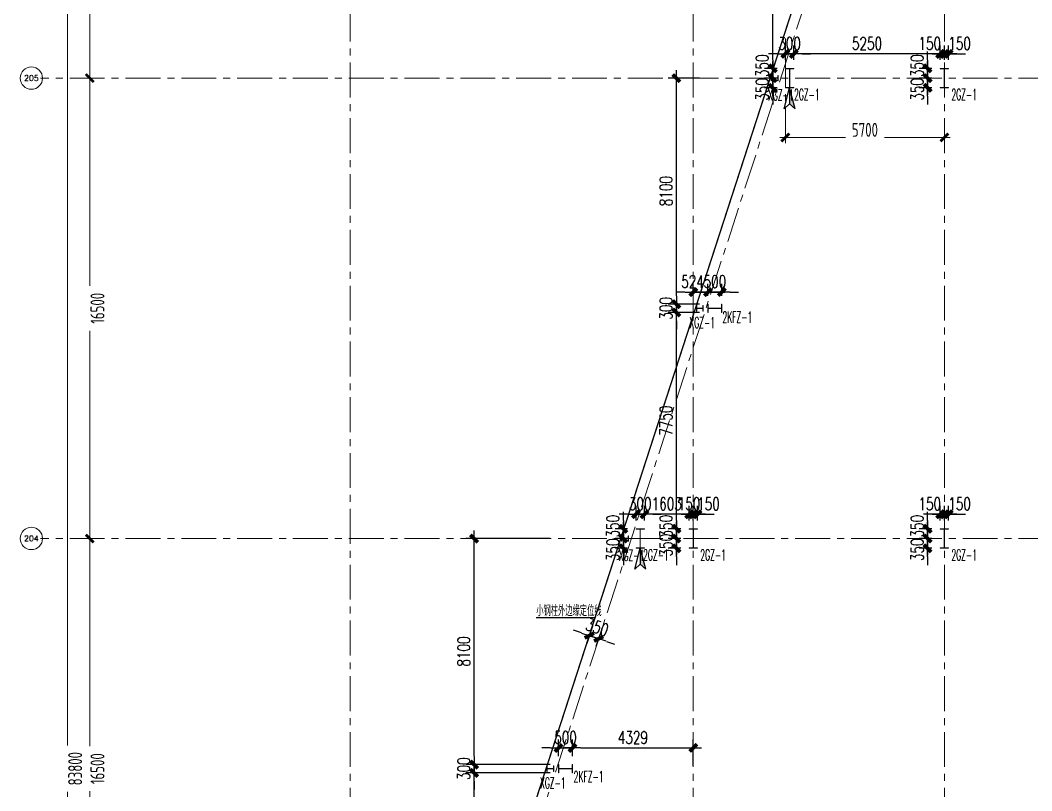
# Model space of a CAD drawing. Extents: x -1201378 to 2367219, y -619313 to 244905.
# Drawn here: x 48120 to 84372, y -23640 to 3977 of the extents above; entities that cross this region are included whole.
import ezdxf
from ezdxf.enums import TextEntityAlignment as Align

# ---------------------------------------------------------------- set-up
doc = ezdxf.new("R2010")
doc.units = 0
doc.header["$LTSCALE"] = 1000
doc.linetypes.add('CENTER', pattern=[2, 1.25, -0.25, 0.25, -0.25])
doc.linetypes.add('HIDDEN', pattern=[0.375, 0.25, -0.125])
doc.layers.get('0').update_dxf_attribs({"linetype": 'CONTINUOUS'})
doc.layers.get('Defpoints').update_dxf_attribs({"linetype": 'CONTINUOUS'})
for name, color, linetype, lineweight in [('S-axis', 111, 'CONTINUOUS', 0), ('S-col', 2, 'CONTINUOUS', 0), ('S-dote', 5, 'CENTER', 0)]:
    doc.layers.add(name, color=color, linetype=linetype, lineweight=lineweight)
for name, color, linetype in [('S-CJGC', 5, 'CONTINUOUS'), ('S-DIMZ', 115, 'CONTINUOUS'), ('S-SGJ', 21, 'CONTINUOUS'), ('S-SHAPE2', 165, 'HIDDEN')]:
    doc.layers.add(name, color=color, linetype=linetype)
doc.styles.add('_TCH_AXIS', font='COMPLEX', dxfattribs={"bigfont": 'GBCBIG'})
doc.styles.add('SS1', font='tj-romans1.shx', dxfattribs={"width": 0.7, "bigfont": 'tj-hztxt1.shx'})
doc.styles.add('TSSD_Dimension', font='tssdeng.shx', dxfattribs={"width": 0.7, "bigfont": 'hztxt.shx'})
doc.dimstyles.new('S-150-ARCHI', dxfattribs={"dimscale": 150, "dimtxt": 3, "dimasz": 2, "dimexe": 2, "dimexo": 2, "dimgap": 1, "dimtad": 1, "dimdec": 0, "dimzin": 0, "dimdsep": 46, "dimtxsty": 'SS1', "dimblk1": 'TT', "dimblk2": 'TT', "dimsah": 1, "dimcen": 1, "dimclrd": 256, "dimclre": 256, "dimclrt": 256, "dimadec": 0, "dimazin": 0, "dimtfac": 1, "dimtdec": 0, "dimtix": 1, "dimtmove": 2, "dimatfit": 0, "dimldrblk": 'TT', "dimfxl": 2, "dimtolj": 1, "dimtzin": 0, "dimarcsym": 0})
doc.dimstyles.new('TSSD_200_200', dxfattribs={"dimtxt": 500, "dimasz": 200, "dimexe": 200, "dimexo": 500, "dimgap": 200, "dimtad": 1, "dimdec": 0, "dimzin": 0, "dimdsep": 46, "dimtxsty": 'TSSD_Dimension', "dimblk": 'ARCHTICK', "dimcen": 0, "dimdle": 200, "dimclrt": 7, "dimadec": 0, "dimazin": 0, "dimtfac": 1, "dimtdec": 0, "dimtix": 1, "dimtmove": 2, "dimatfit": 3, "dimfxl": 1, "dimtolj": 1, "dimtzin": 0, "dimarcsym": 0})

# ---------------------------------------------------------------- blocks, each defined once
blk = doc.blocks.new('_ArchTick')
at = {"color": 0, "linetype": 'ByBlock', "const_width": 0.5}
blk.add_lwpolyline([(-0.71, -0.71), (0.71, 0.71)], dxfattribs=at)
blk = doc.blocks.new('*D62')
at = {"layer": 'Defpoints', "color": 0, "transparency": 16777216}
for p in [(-248565, -214598), (-249387, -231098), (-248565, -231098)]:
    blk.add_point(p, dxfattribs=at)
at = {"layer": 'S-axis', "color": 0, "lineweight": -2, "transparency": 16777216}
for p, q in [((-249065, -214598), (-249587, -214598)), ((-249387, -214398), (-249387, -222042)), ((-249387, -231298), (-249387, -223654)), ((-249065, -231098), (-249587, -231098))]:
    blk.add_line(p, q, dxfattribs=at)
at = {"layer": 'S-axis', "color": 0, "lineweight": -2, "transparency": 16777216, "xscale": 200, "yscale": 200, "zscale": 200}
for p, rotation in [((-249387, -214598), 90), ((-249387, -231098), 270)]:
    blk.add_blockref('_ArchTick', p, dxfattribs=dict(at, rotation=rotation))
at = {"layer": 'S-axis', "color": 7, "transparency": 16777216, "insert": (-249112, -222848), "char_height": 500, "attachment_point": 5, "rotation": 90, "style": 'TSSD_Dimension'}
blk.add_mtext('\\A1;16500', dxfattribs=at)
blk = doc.blocks.new('*D63')
at = {"layer": 'Defpoints', "color": 0, "transparency": 16777216}
for p in [(-248565, -198098), (-249387, -214598), (-248565, -214598)]:
    blk.add_point(p, dxfattribs=at)
at = {"layer": 'S-axis', "color": 0, "lineweight": -2, "transparency": 16777216}
for p, q in [((-249387, -197898), (-249387, -205542)), ((-249065, -198098), (-249587, -198098)), ((-249387, -214798), (-249387, -207154)), ((-249065, -214598), (-249587, -214598))]:
    blk.add_line(p, q, dxfattribs=at)
at = {"layer": 'S-axis', "color": 0, "lineweight": -2, "transparency": 16777216, "xscale": 200, "yscale": 200, "zscale": 200}
for p, rotation in [((-249387, -198098), 90), ((-249387, -214598), 270)]:
    blk.add_blockref('_ArchTick', p, dxfattribs=dict(at, rotation=rotation))
at = {"layer": 'S-axis', "color": 7, "transparency": 16777216, "insert": (-249112, -206348), "char_height": 500, "attachment_point": 5, "rotation": 90, "style": 'TSSD_Dimension'}
blk.add_mtext('\\A1;16500', dxfattribs=at)
blk = doc.blocks.new('*D64')
at = {"layer": 'Defpoints', "color": 0, "transparency": 16777216}
for p in [(-248565, -181598), (-249387, -198098), (-248565, -198098)]:
    blk.add_point(p, dxfattribs=at)
at = {"layer": 'S-axis', "color": 0, "lineweight": -2, "transparency": 16777216}
for p, q in [((-249065, -181598), (-249587, -181598)), ((-249387, -181398), (-249387, -189042)), ((-249387, -198298), (-249387, -190654)), ((-249065, -198098), (-249587, -198098))]:
    blk.add_line(p, q, dxfattribs=at)
at = {"layer": 'S-axis', "color": 0, "lineweight": -2, "transparency": 16777216, "xscale": 200, "yscale": 200, "zscale": 200}
for p, rotation in [((-249387, -181598), 90), ((-249387, -198098), 270)]:
    blk.add_blockref('_ArchTick', p, dxfattribs=dict(at, rotation=rotation))
at = {"layer": 'S-axis', "color": 7, "transparency": 16777216, "insert": (-249112, -189848), "char_height": 500, "attachment_point": 5, "rotation": 90, "style": 'TSSD_Dimension'}
blk.add_mtext('\\A1;16500', dxfattribs=at)
blk = doc.blocks.new('*D114')
at = {"layer": 'Defpoints', "color": 0, "transparency": 16777216}
for p in [(-248665, -180948), (-250187, -264748), (-248665, -264748)]:
    blk.add_point(p, dxfattribs=at)
at = {"layer": 'S-axis', "color": 0, "lineweight": -2, "transparency": 16777216}
for p, q in [((-250187, -180748), (-250187, -222015)), ((-249165, -180948), (-250387, -180948)), ((-250187, -264948), (-250187, -223681)), ((-249165, -264748), (-250387, -264748))]:
    blk.add_line(p, q, dxfattribs=at)
at = {"layer": 'S-axis', "color": 0, "lineweight": -2, "transparency": 16777216, "xscale": 200, "yscale": 200, "zscale": 200}
for p, rotation in [((-250187, -180948), 90), ((-250187, -264748), 270)]:
    blk.add_blockref('_ArchTick', p, dxfattribs=dict(at, rotation=rotation))
at = {"layer": 'S-axis', "color": 7, "transparency": 16777216, "insert": (-249912, -222848), "char_height": 500, "attachment_point": 5, "rotation": 90, "style": 'TSSD_Dimension'}
blk.add_mtext('\\A1;83800', dxfattribs=at)
blk = doc.blocks.new('*D115')
at = {"layer": 'Defpoints', "color": 0, "transparency": 16777216}
for p in [(-224458, -199188), (-218758, -199188), (-218758, -200226)]:
    blk.add_point(p, dxfattribs=at)
at = {"layer": 'S-axis', "color": 0, "lineweight": -2, "transparency": 16777216}
for p, q in [((-224458, -199688), (-224458, -200426)), ((-218758, -199688), (-218758, -200426)), ((-224658, -200226), (-222307, -200226)), ((-218558, -200226), (-220910, -200226))]:
    blk.add_line(p, q, dxfattribs=at)
at = {"layer": 'S-axis', "color": 0, "lineweight": -2, "transparency": 16777216, "xscale": 200, "yscale": 200, "zscale": 200, "rotation": 180}
blk.add_blockref('_ArchTick', (-224458, -200226), dxfattribs=at)
at = {"layer": 'S-axis', "color": 0, "lineweight": -2, "transparency": 16777216, "xscale": 200, "yscale": 200, "zscale": 200}
blk.add_blockref('_ArchTick', (-218758, -200226), dxfattribs=at)
at = {"layer": 'S-axis', "color": 7, "transparency": 16777216, "insert": (-221608, -199951), "char_height": 500, "attachment_point": 5, "style": 'TSSD_Dimension'}
blk.add_mtext('\\A1;5700', dxfattribs=at)
blk = doc.blocks.new('nt66')
at = {"layer": 'S-col'}
blk.add_lwpolyline([(-195790, 766820), (-195490, 766820), (-195490, 766808), (-195636, 766808), (-195636, 766132), (-195490, 766132), (-195490, 766120), (-195790, 766120), (-195790, 766132), (-195644, 766132), (-195644, 766808), (-195790, 766808)], close=True, dxfattribs=at)
blk = doc.blocks.new('33333')
for p in [(-73764, -60400), (-68214, -60400), (-79117, -76900), (-77214, -76900), (-68214, -76900)]:
    blk.add_blockref('nt66', p)
blk = doc.blocks.new('TT')
blk.add_line((-0.97, 0), (0.97, 0))
at = {"const_width": 0.45}
blk.add_lwpolyline([(-0.44, -0.44), (0.44, 0.44)], dxfattribs=at)
blk = doc.blocks.new('*D4583')
at = {"layer": 'Defpoints', "color": 0, "transparency": 16777216}
for p in [(70189, -14248), (69736, -14598), (70189, -14598)]:
    blk.add_point(p, dxfattribs=at)
at = {"layer": 'S-DIMZ', "lineweight": -2, "transparency": 16777216}
for p, q in [((69736, -13948), (69736, -13648)), ((69889, -14248), (69436, -14248)), ((69736, -14248), (69736, -14598)), ((69889, -14598), (69436, -14598)), ((69736, -14898), (69736, -15198))]:
    blk.add_line(p, q, dxfattribs=at)
at = {"layer": 'S-DIMZ', "lineweight": -2, "transparency": 16777216, "xscale": 300, "yscale": 300, "zscale": 300}
for p, rotation in [((69736, -14248), 270), ((69736, -14598), 90)]:
    blk.add_blockref('TT', p, dxfattribs=dict(at, rotation=rotation))
at = {"layer": 'S-DIMZ', "transparency": 16777216, "insert": (69361, -14155), "char_height": 450, "attachment_point": 5, "rotation": 90, "style": 'SS1'}
blk.add_mtext('\\A1;350', dxfattribs=at)
blk = doc.blocks.new('*D4584')
at = {"layer": 'Defpoints', "color": 0, "transparency": 16777216}
for p in [(70189, -14598), (69736, -14948), (70189, -14948)]:
    blk.add_point(p, dxfattribs=at)
at = {"layer": 'S-DIMZ', "lineweight": -2, "transparency": 16777216}
for p, q in [((69736, -14298), (69736, -13998)), ((69889, -14598), (69436, -14598)), ((69736, -14598), (69736, -14948)), ((69889, -14948), (69436, -14948)), ((69736, -15248), (69736, -15548))]:
    blk.add_line(p, q, dxfattribs=at)
at = {"layer": 'S-DIMZ', "lineweight": -2, "transparency": 16777216, "xscale": 300, "yscale": 300, "zscale": 300}
for p, rotation in [((69736, -14598), 270), ((69736, -14948), 90)]:
    blk.add_blockref('TT', p, dxfattribs=dict(at, rotation=rotation))
at = {"layer": 'S-DIMZ', "transparency": 16777216, "insert": (69361, -15002), "char_height": 450, "attachment_point": 5, "rotation": 90, "style": 'SS1'}
blk.add_mtext('\\A1;350', dxfattribs=at)
blk = doc.blocks.new('*D4575')
at = {"layer": 'Defpoints', "color": 0, "transparency": 16777216}
for p in [(72242, -13730), (72242, -14248), (72392, -14248)]:
    blk.add_point(p, dxfattribs=at)
at = {"layer": 'S-DIMZ', "lineweight": -2, "transparency": 16777216}
for p, q in [((71942, -13730), (71642, -13730)), ((72242, -13948), (72242, -13430)), ((72392, -13730), (72242, -13730)), ((72392, -13948), (72392, -13430)), ((72692, -13730), (72992, -13730))]:
    blk.add_line(p, q, dxfattribs=at)
at = {"layer": 'S-DIMZ', "lineweight": -2, "transparency": 16777216, "xscale": 300, "yscale": 300, "zscale": 300}
blk.add_blockref('TT', (72242, -13730), dxfattribs=at)
at = {"layer": 'S-DIMZ', "lineweight": -2, "transparency": 16777216, "xscale": 300, "yscale": 300, "zscale": 300, "rotation": 180}
blk.add_blockref('TT', (72392, -13730), dxfattribs=at)
at = {"layer": 'S-DIMZ', "transparency": 16777216, "insert": (72785, -13355), "char_height": 450, "attachment_point": 5, "style": 'SS1'}
blk.add_mtext('\\A1;150', dxfattribs=at)
blk = doc.blocks.new('*D4576')
at = {"layer": 'Defpoints', "color": 0, "transparency": 16777216}
for p in [(72092, -13730), (72092, -14248), (72242, -14248)]:
    blk.add_point(p, dxfattribs=at)
at = {"layer": 'S-DIMZ', "lineweight": -2, "transparency": 16777216}
for p, q in [((71792, -13730), (71492, -13730)), ((72092, -13948), (72092, -13430)), ((72242, -13730), (72092, -13730)), ((72242, -13948), (72242, -13430)), ((72542, -13730), (72842, -13730))]:
    blk.add_line(p, q, dxfattribs=at)
at = {"layer": 'S-DIMZ', "lineweight": -2, "transparency": 16777216, "xscale": 300, "yscale": 300, "zscale": 300}
blk.add_blockref('TT', (72092, -13730), dxfattribs=at)
at = {"layer": 'S-DIMZ', "lineweight": -2, "transparency": 16777216, "xscale": 300, "yscale": 300, "zscale": 300, "rotation": 180}
blk.add_blockref('TT', (72242, -13730), dxfattribs=at)
at = {"layer": 'S-DIMZ', "transparency": 16777216, "insert": (72088, -13355), "char_height": 450, "attachment_point": 5, "style": 'SS1'}
blk.add_mtext('\\A1;150', dxfattribs=at)
blk = doc.blocks.new('*D4577')
at = {"layer": 'Defpoints', "color": 0, "transparency": 16777216}
for p in [(72092, -14248), (71638, -14598), (72092, -14598)]:
    blk.add_point(p, dxfattribs=at)
at = {"layer": 'S-DIMZ', "lineweight": -2, "transparency": 16777216}
for p, q in [((71638, -13948), (71638, -13648)), ((71792, -14248), (71338, -14248)), ((71638, -14248), (71638, -14598)), ((71792, -14598), (71338, -14598)), ((71638, -14898), (71638, -15198))]:
    blk.add_line(p, q, dxfattribs=at)
at = {"layer": 'S-DIMZ', "lineweight": -2, "transparency": 16777216, "xscale": 300, "yscale": 300, "zscale": 300}
for p, rotation in [((71638, -14248), 270), ((71638, -14598), 90)]:
    blk.add_blockref('TT', p, dxfattribs=dict(at, rotation=rotation))
at = {"layer": 'S-DIMZ', "transparency": 16777216, "insert": (71263, -14155), "char_height": 450, "attachment_point": 5, "rotation": 90, "style": 'SS1'}
blk.add_mtext('\\A1;350', dxfattribs=at)
blk = doc.blocks.new('*D4578')
at = {"layer": 'Defpoints', "color": 0, "transparency": 16777216}
for p in [(72092, -14598), (71638, -14948), (72092, -14948)]:
    blk.add_point(p, dxfattribs=at)
at = {"layer": 'S-DIMZ', "lineweight": -2, "transparency": 16777216}
for p, q in [((71638, -14298), (71638, -13998)), ((71792, -14598), (71338, -14598)), ((71638, -14598), (71638, -14948)), ((71792, -14948), (71338, -14948)), ((71638, -15248), (71638, -15548))]:
    blk.add_line(p, q, dxfattribs=at)
at = {"layer": 'S-DIMZ', "lineweight": -2, "transparency": 16777216, "xscale": 300, "yscale": 300, "zscale": 300}
for p, rotation in [((71638, -14598), 270), ((71638, -14948), 90)]:
    blk.add_blockref('TT', p, dxfattribs=dict(at, rotation=rotation))
at = {"layer": 'S-DIMZ', "transparency": 16777216, "insert": (71263, -14837), "char_height": 450, "attachment_point": 5, "rotation": 90, "style": 'SS1'}
blk.add_mtext('\\A1;350', dxfattribs=at)
blk = doc.blocks.new('*D4579')
at = {"layer": 'Defpoints', "color": 0, "transparency": 16777216}
for p in [(81242, -13730), (81242, -14248), (81392, -14248)]:
    blk.add_point(p, dxfattribs=at)
at = {"layer": 'S-DIMZ', "lineweight": -2, "transparency": 16777216}
for p, q in [((80942, -13730), (80642, -13730)), ((81242, -13948), (81242, -13430)), ((81392, -13730), (81242, -13730)), ((81392, -13948), (81392, -13430)), ((81692, -13730), (81992, -13730))]:
    blk.add_line(p, q, dxfattribs=at)
at = {"layer": 'S-DIMZ', "lineweight": -2, "transparency": 16777216, "xscale": 300, "yscale": 300, "zscale": 300}
blk.add_blockref('TT', (81242, -13730), dxfattribs=at)
at = {"layer": 'S-DIMZ', "lineweight": -2, "transparency": 16777216, "xscale": 300, "yscale": 300, "zscale": 300, "rotation": 180}
blk.add_blockref('TT', (81392, -13730), dxfattribs=at)
at = {"layer": 'S-DIMZ', "transparency": 16777216, "insert": (81785, -13355), "char_height": 450, "attachment_point": 5, "style": 'SS1'}
blk.add_mtext('\\A1;150', dxfattribs=at)
blk = doc.blocks.new('*D4580')
at = {"layer": 'Defpoints', "color": 0, "transparency": 16777216}
for p in [(81092, -13730), (81092, -14248), (81242, -14248)]:
    blk.add_point(p, dxfattribs=at)
at = {"layer": 'S-DIMZ', "lineweight": -2, "transparency": 16777216}
for p, q in [((80792, -13730), (80492, -13730)), ((81092, -13948), (81092, -13430)), ((81242, -13730), (81092, -13730)), ((81242, -13948), (81242, -13430)), ((81542, -13730), (81842, -13730))]:
    blk.add_line(p, q, dxfattribs=at)
at = {"layer": 'S-DIMZ', "lineweight": -2, "transparency": 16777216, "xscale": 300, "yscale": 300, "zscale": 300}
blk.add_blockref('TT', (81092, -13730), dxfattribs=at)
at = {"layer": 'S-DIMZ', "lineweight": -2, "transparency": 16777216, "xscale": 300, "yscale": 300, "zscale": 300, "rotation": 180}
blk.add_blockref('TT', (81242, -13730), dxfattribs=at)
at = {"layer": 'S-DIMZ', "transparency": 16777216, "insert": (80716, -13355), "char_height": 450, "attachment_point": 5, "style": 'SS1'}
blk.add_mtext('\\A1;150', dxfattribs=at)
blk = doc.blocks.new('*D4581')
at = {"layer": 'Defpoints', "color": 0, "transparency": 16777216}
for p in [(81092, -14248), (80638, -14598), (81092, -14598)]:
    blk.add_point(p, dxfattribs=at)
at = {"layer": 'S-DIMZ', "lineweight": -2, "transparency": 16777216}
for p, q in [((80638, -13948), (80638, -13648)), ((80792, -14248), (80338, -14248)), ((80638, -14248), (80638, -14598)), ((80792, -14598), (80338, -14598)), ((80638, -14898), (80638, -15198))]:
    blk.add_line(p, q, dxfattribs=at)
at = {"layer": 'S-DIMZ', "lineweight": -2, "transparency": 16777216, "xscale": 300, "yscale": 300, "zscale": 300}
for p, rotation in [((80638, -14248), 270), ((80638, -14598), 90)]:
    blk.add_blockref('TT', p, dxfattribs=dict(at, rotation=rotation))
at = {"layer": 'S-DIMZ', "transparency": 16777216, "insert": (80263, -14155), "char_height": 450, "attachment_point": 5, "rotation": 90, "style": 'SS1'}
blk.add_mtext('\\A1;350', dxfattribs=at)
blk = doc.blocks.new('*D4582')
at = {"layer": 'Defpoints', "color": 0, "transparency": 16777216}
for p in [(81092, -14598), (80638, -14948), (81092, -14948)]:
    blk.add_point(p, dxfattribs=at)
at = {"layer": 'S-DIMZ', "lineweight": -2, "transparency": 16777216}
for p, q in [((80638, -14298), (80638, -13998)), ((80792, -14598), (80338, -14598)), ((80638, -14598), (80638, -14948)), ((80792, -14948), (80338, -14948)), ((80638, -15248), (80638, -15548))]:
    blk.add_line(p, q, dxfattribs=at)
at = {"layer": 'S-DIMZ', "lineweight": -2, "transparency": 16777216, "xscale": 300, "yscale": 300, "zscale": 300}
for p, rotation in [((80638, -14598), 270), ((80638, -14948), 90)]:
    blk.add_blockref('TT', p, dxfattribs=dict(at, rotation=rotation))
at = {"layer": 'S-DIMZ', "transparency": 16777216, "insert": (80263, -15002), "char_height": 450, "attachment_point": 5, "rotation": 90, "style": 'SS1'}
blk.add_mtext('\\A1;350', dxfattribs=at)
blk = doc.blocks.new('*D4645')
at = {"layer": 'Defpoints', "color": 0, "transparency": 16777216}
for p in [(75542, 2252), (75088, 1902), (75542, 1902)]:
    blk.add_point(p, dxfattribs=at)
at = {"layer": 'S-DIMZ', "lineweight": -2, "transparency": 16777216}
for p, q in [((75088, 2552), (75088, 2852)), ((75242, 2252), (74788, 2252)), ((75088, 2252), (75088, 1902)), ((75242, 1902), (74788, 1902)), ((75088, 1602), (75088, 1302))]:
    blk.add_line(p, q, dxfattribs=at)
at = {"layer": 'S-DIMZ', "lineweight": -2, "transparency": 16777216, "xscale": 300, "yscale": 300, "zscale": 300}
for p, rotation in [((75088, 2252), 270), ((75088, 1902), 90)]:
    blk.add_blockref('TT', p, dxfattribs=dict(at, rotation=rotation))
at = {"layer": 'S-DIMZ', "transparency": 16777216, "insert": (74713, 2345), "char_height": 450, "attachment_point": 5, "rotation": 90, "style": 'SS1'}
blk.add_mtext('\\A1;350', dxfattribs=at)
blk = doc.blocks.new('*D4646')
at = {"layer": 'Defpoints', "color": 0, "transparency": 16777216}
for p in [(75542, 1902), (75088, 1552), (75542, 1552)]:
    blk.add_point(p, dxfattribs=at)
at = {"layer": 'S-DIMZ', "lineweight": -2, "transparency": 16777216}
for p, q in [((75088, 2202), (75088, 2502)), ((75242, 1902), (74788, 1902)), ((75088, 1902), (75088, 1552)), ((75242, 1552), (74788, 1552)), ((75088, 1252), (75088, 952))]:
    blk.add_line(p, q, dxfattribs=at)
at = {"layer": 'S-DIMZ', "lineweight": -2, "transparency": 16777216, "xscale": 300, "yscale": 300, "zscale": 300}
for p, rotation in [((75088, 1902), 270), ((75088, 1552), 90)]:
    blk.add_blockref('TT', p, dxfattribs=dict(at, rotation=rotation))
at = {"layer": 'S-DIMZ', "transparency": 16777216, "insert": (74713, 1498), "char_height": 450, "attachment_point": 5, "rotation": 90, "style": 'SS1'}
blk.add_mtext('\\A1;350', dxfattribs=at)
blk = doc.blocks.new('*D4647')
at = {"layer": 'Defpoints', "color": 0, "transparency": 16777216}
for p in [(81242, 2770), (81242, 2252), (81392, 2252)]:
    blk.add_point(p, dxfattribs=at)
at = {"layer": 'S-DIMZ', "lineweight": -2, "transparency": 16777216}
for p, q in [((81242, 2552), (81242, 3070)), ((81392, 2552), (81392, 3070)), ((80942, 2770), (80642, 2770)), ((81392, 2770), (81242, 2770)), ((81692, 2770), (81992, 2770))]:
    blk.add_line(p, q, dxfattribs=at)
at = {"layer": 'S-DIMZ', "lineweight": -2, "transparency": 16777216, "xscale": 300, "yscale": 300, "zscale": 300}
blk.add_blockref('TT', (81242, 2770), dxfattribs=at)
at = {"layer": 'S-DIMZ', "lineweight": -2, "transparency": 16777216, "xscale": 300, "yscale": 300, "zscale": 300, "rotation": 180}
blk.add_blockref('TT', (81392, 2770), dxfattribs=at)
at = {"layer": 'S-DIMZ', "transparency": 16777216, "insert": (81785, 3145), "char_height": 450, "attachment_point": 5, "style": 'SS1'}
blk.add_mtext('\\A1;150', dxfattribs=at)
blk = doc.blocks.new('*D4648')
at = {"layer": 'Defpoints', "color": 0, "transparency": 16777216}
for p in [(81092, 2770), (81092, 2252), (81242, 2252)]:
    blk.add_point(p, dxfattribs=at)
at = {"layer": 'S-DIMZ', "lineweight": -2, "transparency": 16777216}
for p, q in [((81092, 2552), (81092, 3070)), ((81242, 2552), (81242, 3070)), ((80792, 2770), (80492, 2770)), ((81242, 2770), (81092, 2770)), ((81542, 2770), (81842, 2770))]:
    blk.add_line(p, q, dxfattribs=at)
at = {"layer": 'S-DIMZ', "lineweight": -2, "transparency": 16777216, "xscale": 300, "yscale": 300, "zscale": 300}
blk.add_blockref('TT', (81092, 2770), dxfattribs=at)
at = {"layer": 'S-DIMZ', "lineweight": -2, "transparency": 16777216, "xscale": 300, "yscale": 300, "zscale": 300, "rotation": 180}
blk.add_blockref('TT', (81242, 2770), dxfattribs=at)
at = {"layer": 'S-DIMZ', "transparency": 16777216, "insert": (80716, 3145), "char_height": 450, "attachment_point": 5, "style": 'SS1'}
blk.add_mtext('\\A1;150', dxfattribs=at)
blk = doc.blocks.new('*D4649')
at = {"layer": 'Defpoints', "color": 0, "transparency": 16777216}
for p in [(81092, 2252), (80638, 1902), (81092, 1902)]:
    blk.add_point(p, dxfattribs=at)
at = {"layer": 'S-DIMZ', "lineweight": -2, "transparency": 16777216}
for p, q in [((80638, 2552), (80638, 2852)), ((80792, 2252), (80338, 2252)), ((80638, 2252), (80638, 1902)), ((80792, 1902), (80338, 1902)), ((80638, 1602), (80638, 1302))]:
    blk.add_line(p, q, dxfattribs=at)
at = {"layer": 'S-DIMZ', "lineweight": -2, "transparency": 16777216, "xscale": 300, "yscale": 300, "zscale": 300}
for p, rotation in [((80638, 2252), 270), ((80638, 1902), 90)]:
    blk.add_blockref('TT', p, dxfattribs=dict(at, rotation=rotation))
at = {"layer": 'S-DIMZ', "transparency": 16777216, "insert": (80263, 2345), "char_height": 450, "attachment_point": 5, "rotation": 90, "style": 'SS1'}
blk.add_mtext('\\A1;350', dxfattribs=at)
blk = doc.blocks.new('*D4650')
at = {"layer": 'Defpoints', "color": 0, "transparency": 16777216}
for p in [(81092, 1902), (80638, 1552), (81092, 1552)]:
    blk.add_point(p, dxfattribs=at)
at = {"layer": 'S-DIMZ', "lineweight": -2, "transparency": 16777216}
for p, q in [((80638, 2202), (80638, 2502)), ((80792, 1902), (80338, 1902)), ((80638, 1902), (80638, 1552)), ((80792, 1552), (80338, 1552)), ((80638, 1252), (80638, 952))]:
    blk.add_line(p, q, dxfattribs=at)
at = {"layer": 'S-DIMZ', "lineweight": -2, "transparency": 16777216, "xscale": 300, "yscale": 300, "zscale": 300}
for p, rotation in [((80638, 1902), 270), ((80638, 1552), 90)]:
    blk.add_blockref('TT', p, dxfattribs=dict(at, rotation=rotation))
at = {"layer": 'S-DIMZ', "transparency": 16777216, "insert": (80263, 1498), "char_height": 450, "attachment_point": 5, "rotation": 90, "style": 'SS1'}
blk.add_mtext('\\A1;350', dxfattribs=at)
blk = doc.blocks.new('*D4737')
at = {"layer": 'Defpoints', "color": 0, "transparency": 16777216}
for p in [(70489, -13730), (70489, -14248), (72092, -14248)]:
    blk.add_point(p, dxfattribs=at)
at = {"layer": 'S-DIMZ', "lineweight": -2, "transparency": 16777216}
for p, q in [((70489, -13948), (70489, -13430)), ((71792, -13730), (70789, -13730)), ((72092, -13948), (72092, -13430))]:
    blk.add_line(p, q, dxfattribs=at)
at = {"layer": 'S-DIMZ', "lineweight": -2, "transparency": 16777216, "xscale": 300, "yscale": 300, "zscale": 300, "rotation": 180}
blk.add_blockref('TT', (70489, -13730), dxfattribs=at)
at = {"layer": 'S-DIMZ', "lineweight": -2, "transparency": 16777216, "xscale": 300, "yscale": 300, "zscale": 300}
blk.add_blockref('TT', (72092, -13730), dxfattribs=at)
at = {"layer": 'S-DIMZ', "transparency": 16777216, "insert": (71290, -13355), "char_height": 450, "attachment_point": 5, "style": 'SS1'}
blk.add_mtext('\\A1;1603', dxfattribs=at)
blk = doc.blocks.new('*D4738')
at = {"layer": 'Defpoints', "color": 0, "transparency": 16777216}
for p in [(70189, -13730), (70189, -14248), (70489, -14248)]:
    blk.add_point(p, dxfattribs=at)
at = {"layer": 'S-DIMZ', "lineweight": -2, "transparency": 16777216}
for p, q in [((69889, -13730), (69589, -13730)), ((70189, -13948), (70189, -13430)), ((70489, -13730), (70189, -13730)), ((70489, -13948), (70489, -13430)), ((70789, -13730), (71089, -13730))]:
    blk.add_line(p, q, dxfattribs=at)
at = {"layer": 'S-DIMZ', "lineweight": -2, "transparency": 16777216, "xscale": 300, "yscale": 300, "zscale": 300}
blk.add_blockref('TT', (70189, -13730), dxfattribs=at)
at = {"layer": 'S-DIMZ', "lineweight": -2, "transparency": 16777216, "xscale": 300, "yscale": 300, "zscale": 300, "rotation": 180}
blk.add_blockref('TT', (70489, -13730), dxfattribs=at)
at = {"layer": 'S-DIMZ', "transparency": 16777216, "insert": (70339, -13355), "char_height": 450, "attachment_point": 5, "style": 'SS1'}
blk.add_mtext('\\A1;300', dxfattribs=at)
blk = doc.blocks.new('*D4739')
at = {"layer": 'Defpoints', "color": 0, "transparency": 16777216}
for p in [(75842, 2770), (75842, 2252), (81092, 2252)]:
    blk.add_point(p, dxfattribs=at)
at = {"layer": 'S-DIMZ', "lineweight": -2, "transparency": 16777216}
for p, q in [((75842, 2552), (75842, 3070)), ((81092, 2552), (81092, 3070)), ((80792, 2770), (76142, 2770))]:
    blk.add_line(p, q, dxfattribs=at)
at = {"layer": 'S-DIMZ', "lineweight": -2, "transparency": 16777216, "xscale": 300, "yscale": 300, "zscale": 300, "rotation": 180}
blk.add_blockref('TT', (75842, 2770), dxfattribs=at)
at = {"layer": 'S-DIMZ', "lineweight": -2, "transparency": 16777216, "xscale": 300, "yscale": 300, "zscale": 300}
blk.add_blockref('TT', (81092, 2770), dxfattribs=at)
at = {"layer": 'S-DIMZ', "transparency": 16777216, "insert": (78467, 3145), "char_height": 450, "attachment_point": 5, "style": 'SS1'}
blk.add_mtext('\\A1;5250', dxfattribs=at)
blk = doc.blocks.new('*D4740')
at = {"layer": 'Defpoints', "color": 0, "transparency": 16777216}
for p in [(75542, 2770), (75542, 2252), (75842, 2252)]:
    blk.add_point(p, dxfattribs=at)
at = {"layer": 'S-DIMZ', "lineweight": -2, "transparency": 16777216}
for p, q in [((75542, 2552), (75542, 3070)), ((75842, 2552), (75842, 3070)), ((75242, 2770), (74942, 2770)), ((75842, 2770), (75542, 2770)), ((76142, 2770), (76442, 2770))]:
    blk.add_line(p, q, dxfattribs=at)
at = {"layer": 'S-DIMZ', "lineweight": -2, "transparency": 16777216, "xscale": 300, "yscale": 300, "zscale": 300}
blk.add_blockref('TT', (75542, 2770), dxfattribs=at)
at = {"layer": 'S-DIMZ', "lineweight": -2, "transparency": 16777216, "xscale": 300, "yscale": 300, "zscale": 300, "rotation": 180}
blk.add_blockref('TT', (75842, 2770), dxfattribs=at)
at = {"layer": 'S-DIMZ', "transparency": 16777216, "insert": (75692, 3145), "char_height": 450, "attachment_point": 5, "style": 'SS1'}
blk.add_mtext('\\A1;300', dxfattribs=at)
blk = doc.blocks.new('*D4779')
at = {"layer": 'Defpoints', "color": 0, "transparency": 16777216}
for p in [(64388, -22998), (67412, -22998), (64842, -30748)]:
    blk.add_point(p, dxfattribs=at)
at = {"layer": 'S-DIMZ', "lineweight": -2, "transparency": 16777216}
for p, q in [((67112, -22998), (64088, -22998)), ((64388, -30448), (64388, -23298)), ((64542, -30748), (64088, -30748))]:
    blk.add_line(p, q, dxfattribs=at)
at = {"layer": 'S-DIMZ', "lineweight": -2, "transparency": 16777216, "xscale": 300, "yscale": 300, "zscale": 300}
for p, rotation in [((64388, -22998), 90), ((64388, -30748), 270)]:
    blk.add_blockref('TT', p, dxfattribs=dict(at, rotation=rotation))
at = {"layer": 'S-DIMZ', "transparency": 16777216, "insert": (64013, -26873), "char_height": 450, "attachment_point": 5, "rotation": 90, "style": 'SS1'}
blk.add_mtext('\\A1;7750', dxfattribs=at)
blk = doc.blocks.new('*D4780')
at = {"layer": 'Defpoints', "color": 0, "transparency": 16777216}
for p in [(64388, -22698), (67412, -22698), (67412, -22998)]:
    blk.add_point(p, dxfattribs=at)
at = {"layer": 'S-DIMZ', "lineweight": -2, "transparency": 16777216}
for p, q in [((64388, -22398), (64388, -22098)), ((67112, -22698), (64088, -22698)), ((64388, -22998), (64388, -22698)), ((67112, -22998), (64088, -22998)), ((64388, -23298), (64388, -23598))]:
    blk.add_line(p, q, dxfattribs=at)
at = {"layer": 'S-DIMZ', "lineweight": -2, "transparency": 16777216, "xscale": 300, "yscale": 300, "zscale": 300}
for p, rotation in [((64388, -22698), 270), ((64388, -22998), 90)]:
    blk.add_blockref('TT', p, dxfattribs=dict(at, rotation=rotation))
at = {"layer": 'S-DIMZ', "transparency": 16777216, "insert": (64013, -22848), "char_height": 450, "attachment_point": 5, "rotation": 90, "style": 'SS1'}
blk.add_mtext('\\A1;300', dxfattribs=at)
blk = doc.blocks.new('*D4781')
at = {"layer": 'Defpoints', "color": 0, "transparency": 16777216}
for p in [(64388, -14598), (67412, -14598), (67412, -22698)]:
    blk.add_point(p, dxfattribs=at)
at = {"layer": 'S-DIMZ', "lineweight": -2, "transparency": 16777216}
for p, q in [((67112, -14598), (64088, -14598)), ((64388, -22398), (64388, -14898)), ((67112, -22698), (64088, -22698))]:
    blk.add_line(p, q, dxfattribs=at)
at = {"layer": 'S-DIMZ', "lineweight": -2, "transparency": 16777216, "xscale": 300, "yscale": 300, "zscale": 300}
for p, rotation in [((64388, -14598), 90), ((64388, -22698), 270)]:
    blk.add_blockref('TT', p, dxfattribs=dict(at, rotation=rotation))
at = {"layer": 'S-DIMZ', "transparency": 16777216, "insert": (64013, -18648), "char_height": 450, "attachment_point": 5, "rotation": 90, "style": 'SS1'}
blk.add_mtext('\\A1;8100', dxfattribs=at)
blk = doc.blocks.new('*D4782')
at = {"layer": 'Defpoints', "color": 0, "transparency": 16777216}
for p in [(71638, -6498), (72766, -6498), (72092, -14248)]:
    blk.add_point(p, dxfattribs=at)
at = {"layer": 'S-DIMZ', "lineweight": -2, "transparency": 16777216}
for p, q in [((72466, -6498), (71338, -6498)), ((71638, -13948), (71638, -6798)), ((71792, -14248), (71338, -14248))]:
    blk.add_line(p, q, dxfattribs=at)
at = {"layer": 'S-DIMZ', "lineweight": -2, "transparency": 16777216, "xscale": 300, "yscale": 300, "zscale": 300}
for p, rotation in [((71638, -6498), 90), ((71638, -14248), 270)]:
    blk.add_blockref('TT', p, dxfattribs=dict(at, rotation=rotation))
at = {"layer": 'S-DIMZ', "transparency": 16777216, "insert": (71263, -10373), "char_height": 450, "attachment_point": 5, "rotation": 90, "style": 'SS1'}
blk.add_mtext('\\A1;7750', dxfattribs=at)
blk = doc.blocks.new('*D4783')
at = {"layer": 'Defpoints', "color": 0, "transparency": 16777216}
for p in [(71638, -6198), (72766, -6198), (72766, -6498)]:
    blk.add_point(p, dxfattribs=at)
at = {"layer": 'S-DIMZ', "lineweight": -2, "transparency": 16777216}
for p, q in [((71638, -5898), (71638, -5598)), ((72466, -6198), (71338, -6198)), ((72466, -6498), (71338, -6498)), ((71638, -6498), (71638, -6198)), ((71638, -6798), (71638, -7098))]:
    blk.add_line(p, q, dxfattribs=at)
at = {"layer": 'S-DIMZ', "lineweight": -2, "transparency": 16777216, "xscale": 300, "yscale": 300, "zscale": 300}
for p, rotation in [((71638, -6198), 270), ((71638, -6498), 90)]:
    blk.add_blockref('TT', p, dxfattribs=dict(at, rotation=rotation))
at = {"layer": 'S-DIMZ', "transparency": 16777216, "insert": (71263, -6348), "char_height": 450, "attachment_point": 5, "rotation": 90, "style": 'SS1'}
blk.add_mtext('\\A1;300', dxfattribs=at)
blk = doc.blocks.new('*D4784')
at = {"layer": 'Defpoints', "color": 0, "transparency": 16777216}
for p in [(71638, 1902), (72766, 1902), (72766, -6198)]:
    blk.add_point(p, dxfattribs=at)
at = {"layer": 'S-DIMZ', "lineweight": -2, "transparency": 16777216}
for p, q in [((72466, 1902), (71338, 1902)), ((71638, -5898), (71638, 1602)), ((72466, -6198), (71338, -6198))]:
    blk.add_line(p, q, dxfattribs=at)
at = {"layer": 'S-DIMZ', "lineweight": -2, "transparency": 16777216, "xscale": 300, "yscale": 300, "zscale": 300}
for p, rotation in [((71638, 1902), 90), ((71638, -6198), 270)]:
    blk.add_blockref('TT', p, dxfattribs=dict(at, rotation=rotation))
at = {"layer": 'S-DIMZ', "transparency": 16777216, "insert": (71263, -2148), "char_height": 450, "attachment_point": 5, "rotation": 90, "style": 'SS1'}
blk.add_mtext('\\A1;8100', dxfattribs=at)
blk = doc.blocks.new('*D4785')
at = {"layer": 'Defpoints', "color": 0, "transparency": 16777216}
for p in [(75088, 10002), (78042, 10002), (75542, 2252)]:
    blk.add_point(p, dxfattribs=at)
at = {"layer": 'S-DIMZ', "lineweight": -2, "transparency": 16777216}
for p, q in [((77742, 10002), (74788, 10002)), ((75088, 2552), (75088, 9702)), ((75242, 2252), (74788, 2252))]:
    blk.add_line(p, q, dxfattribs=at)
at = {"layer": 'S-DIMZ', "lineweight": -2, "transparency": 16777216, "xscale": 300, "yscale": 300, "zscale": 300}
for p, rotation in [((75088, 10002), 90), ((75088, 2252), 270)]:
    blk.add_blockref('TT', p, dxfattribs=dict(at, rotation=rotation))
at = {"layer": 'S-DIMZ', "transparency": 16777216, "insert": (74713, 6127), "char_height": 450, "attachment_point": 5, "rotation": 90, "style": 'SS1'}
blk.add_mtext('\\A1;7750', dxfattribs=at)
blk = doc.blocks.new('*D4789')
at = {"layer": 'Defpoints', "color": 0, "transparency": 16777216}
for p in [(67912, -22104), (67412, -22698), (67912, -22698)]:
    blk.add_point(p, dxfattribs=at)
at = {"layer": 'S-DIMZ', "lineweight": -2, "transparency": 16777216}
for p, q in [((67112, -22104), (66812, -22104)), ((67412, -22398), (67412, -21804)), ((67412, -22104), (67912, -22104)), ((67912, -22398), (67912, -21804)), ((68212, -22104), (68512, -22104))]:
    blk.add_line(p, q, dxfattribs=at)
at = {"layer": 'S-DIMZ', "lineweight": -2, "transparency": 16777216, "xscale": 300, "yscale": 300, "zscale": 300}
blk.add_blockref('TT', (67412, -22104), dxfattribs=at)
at = {"layer": 'S-DIMZ', "lineweight": -2, "transparency": 16777216, "xscale": 300, "yscale": 300, "zscale": 300, "rotation": 180}
blk.add_blockref('TT', (67912, -22104), dxfattribs=at)
at = {"layer": 'S-DIMZ', "transparency": 16777216, "insert": (67662, -21729), "char_height": 450, "attachment_point": 5, "style": 'SS1'}
blk.add_mtext('\\A1;500', dxfattribs=at)
blk = doc.blocks.new('*D4790')
at = {"layer": 'Defpoints', "color": 0, "transparency": 16777216}
for p in [(72242, -22104), (67912, -22698), (72242, -23043)]:
    blk.add_point(p, dxfattribs=at)
at = {"layer": 'S-DIMZ', "lineweight": -2, "transparency": 16777216}
for p, q in [((67912, -22398), (67912, -21804)), ((68212, -22104), (71942, -22104)), ((72242, -22743), (72242, -21804))]:
    blk.add_line(p, q, dxfattribs=at)
at = {"layer": 'S-DIMZ', "lineweight": -2, "transparency": 16777216, "xscale": 300, "yscale": 300, "zscale": 300, "rotation": 180}
blk.add_blockref('TT', (67912, -22104), dxfattribs=at)
at = {"layer": 'S-DIMZ', "lineweight": -2, "transparency": 16777216, "xscale": 300, "yscale": 300, "zscale": 300}
blk.add_blockref('TT', (72242, -22104), dxfattribs=at)
at = {"layer": 'S-DIMZ', "transparency": 16777216, "insert": (70077, -21729), "char_height": 450, "attachment_point": 5, "style": 'SS1'}
blk.add_mtext('\\A1;4329', dxfattribs=at)
blk = doc.blocks.new('*D4791')
at = {"layer": 'Defpoints', "color": 0, "transparency": 16777216}
for p in [(72766, -5767), (72766, -6198), (73266, -6198)]:
    blk.add_point(p, dxfattribs=at)
at = {"layer": 'S-DIMZ', "lineweight": -2, "transparency": 16777216}
for p, q in [((72466, -5767), (72166, -5767)), ((72766, -5898), (72766, -5467)), ((73266, -5767), (72766, -5767)), ((73266, -5898), (73266, -5467)), ((73566, -5767), (73866, -5767))]:
    blk.add_line(p, q, dxfattribs=at)
at = {"layer": 'S-DIMZ', "lineweight": -2, "transparency": 16777216, "xscale": 300, "yscale": 300, "zscale": 300}
blk.add_blockref('TT', (72766, -5767), dxfattribs=at)
at = {"layer": 'S-DIMZ', "lineweight": -2, "transparency": 16777216, "xscale": 300, "yscale": 300, "zscale": 300, "rotation": 180}
blk.add_blockref('TT', (73266, -5767), dxfattribs=at)
at = {"layer": 'S-DIMZ', "transparency": 16777216, "insert": (73016, -5392), "char_height": 450, "attachment_point": 5, "style": 'SS1'}
blk.add_mtext('\\A1;500', dxfattribs=at)
blk = doc.blocks.new('*D4792')
at = {"layer": 'Defpoints', "color": 0, "transparency": 16777216}
for p in [(72242, -5767), (72242, -6198), (72766, -6198)]:
    blk.add_point(p, dxfattribs=at)
at = {"layer": 'S-DIMZ', "lineweight": -2, "transparency": 16777216}
for p, q in [((71942, -5767), (71642, -5767)), ((72242, -5898), (72242, -5467)), ((72766, -5767), (72242, -5767)), ((72766, -5898), (72766, -5467)), ((73066, -5767), (73366, -5767))]:
    blk.add_line(p, q, dxfattribs=at)
at = {"layer": 'S-DIMZ', "lineweight": -2, "transparency": 16777216, "xscale": 300, "yscale": 300, "zscale": 300}
blk.add_blockref('TT', (72242, -5767), dxfattribs=at)
at = {"layer": 'S-DIMZ', "lineweight": -2, "transparency": 16777216, "xscale": 300, "yscale": 300, "zscale": 300, "rotation": 180}
blk.add_blockref('TT', (72766, -5767), dxfattribs=at)
at = {"layer": 'S-DIMZ', "transparency": 16777216, "insert": (72214, -5392), "char_height": 450, "attachment_point": 5, "style": 'SS1'}
blk.add_mtext('\\A1;524', dxfattribs=at)
blk = doc.blocks.new('*D6485')
at = {"layer": 'Defpoints', "color": 0, "transparency": 16777216}
for p in [(68723, -17457), (69055, -17568), (68848, -18190)]:
    blk.add_point(p, dxfattribs=at)
at = {"layer": 'S-SGJ', "lineweight": -2, "transparency": 16777216}
for p, q in [((68628, -17742), (68421, -18364)), ((68231, -17984), (67946, -17889)), ((68516, -18079), (68848, -18190)), ((68960, -17853), (68753, -18474)), ((69133, -18285), (69417, -18380))]:
    blk.add_line(p, q, dxfattribs=at)
at = {"layer": 'S-SGJ', "lineweight": -2, "transparency": 16777216, "xscale": 300, "yscale": 300, "zscale": 300}
for p, rotation in [((68516, -18079), 341.5695924201875), ((68848, -18190), 161.5695924201875)]:
    blk.add_blockref('TT', p, dxfattribs=dict(at, rotation=rotation))
at = {"layer": 'S-SGJ', "transparency": 16777216, "insert": (68800, -17779), "char_height": 450, "attachment_point": 5, "rotation": 341.5696, "style": 'SS1'}
blk.add_mtext('\\A1;350', dxfattribs=at)
blk = doc.blocks.new('S-CJGC')
at = {"layer": 'S-CJGC'}
for p, q in [((-131, -119), (0, 381)), ((131, -119), (0, 381)), ((0, 381), (0, 0)), ((0, 0), (-131, -119)), ((0, 0), (131, -119))]:
    blk.add_line(p, q, dxfattribs=at)
blk.add_solid([(131, -119), (0, 0), (0, 381)], dxfattribs=at)
blk = doc.blocks.new('2#轴网')
at = {"layer": 'S-axis'}
for centre in [(-251479.7, -198097), (-251479.7, -214597)]:
    blk.add_circle(centre, 400, dxfattribs=at)
at = {"layer": 'S-dote'}
for p, q in [((-240058.5, -270787), (-240058.5, -175198.2)), ((-227758.5, -270787), (-227758.5, -175298.2)), ((-218758.5, -270787), (-218758.5, -175298.2)), ((-224458.5, -200428.2), (-224458.5, -196638.2)), ((-74854.3, -198098.2), (-251154.3, -198098.2)), ((-74854.3, -214598.2), (-251154.3, -214598.2))]:
    blk.add_line(p, q, dxfattribs=at)
blk.add_lwpolyline([(-241957, -251508.6), (-218110.9, -178014.1)], dxfattribs=at)
at = {"layer": 'S-axis', "style": '_TCH_AXIS'}
for s, height, p, p2 in [('205', 202.97, (-251740.6, -198198.5), (-251218.7, -198198.5)), ('204', 196.63, (-251741.8, -214695.4), (-251217.5, -214695.4))]:
    blk.add_text(s, height=height, dxfattribs=at).set_placement(p, p2, align=Align.FIT)
at = {"layer": 'S-axis'}
for base, p1, p2, angle, picture, middle in [((-250186.9, -264748.2), (-248664.7, -180948.2), (-248664.7, -264748.2), 270, '*D114', (-249911.9, -222848.2)), ((-249386.9, -198098.2), (-248564.7, -181598.2), (-248564.7, -198098.2), 270, '*D64', (-249111.9, -189848.2)), ((-249386.9, -214598.2), (-248564.7, -198098.2), (-248564.7, -214598.2), 270, '*D63', (-249111.9, -206348.2)), ((-218758.5, -200225.7), (-224458.5, -199188.2), (-218758.5, -199188.2), 0, '*D115', (-221608.5, -199950.7)), ((-249386.9, -231098.2), (-248564.7, -214598.2), (-248564.7, -231098.2), 270, '*D62', (-249111.9, -222848.2))]:
    dim = blk.add_linear_dim(base=base, p1=p1, p2=p2, angle=angle, dimstyle='TSSD_200_200', dxfattribs=at)
    dim.commit()
    dim.dimension.update_dxf_attribs({"geometry": picture, "text_midpoint": middle, "dimtype": 161})

msp = doc.modelspace()

# ---------------------------------------------------------------- linework, layer by layer
at = {"layer": 'S-col', "color": 6}
for points in [[(75277.7, 2001.8), (75277.7, 1801.8), (75265.7, 1801.8), (75265.7, 1897.8), (75039.7, 1897.8), (75039.7, 1801.8), (75027.7, 1801.8), (75027.7, 2001.8), (75039.7, 2001.8), (75039.7, 1905.8), (75265.7, 1905.8), (75265.7, 2001.8)], [(72600.8, -6248.2), (72600.8, -6448.2), (72588.8, -6448.2), (72588.8, -6352.2), (72362.8, -6352.2), (72362.8, -6448.2), (72350.8, -6448.2), (72350.8, -6248.2), (72362.8, -6248.2), (72362.8, -6344.2), (72588.8, -6344.2), (72588.8, -6248.2)], [(69924, -14498.2), (69924, -14698.2), (69912, -14698.2), (69912, -14602.2), (69686, -14602.2), (69686, -14698.2), (69674, -14698.2), (69674, -14498.2), (69686, -14498.2), (69686, -14594.2), (69912, -14594.2), (69912, -14498.2)], [(67247.2, -22748.2), (67247.2, -22948.2), (67235.2, -22948.2), (67235.2, -22852.2), (67009.2, -22852.2), (67009.2, -22948.2), (66997.2, -22948.2), (66997.2, -22748.2), (67009.2, -22748.2), (67009.2, -22844.2), (67235.2, -22844.2), (67235.2, -22748.2)]]:
    msp.add_lwpolyline(points, close=True, dxfattribs=at)
at = {"layer": 'S-col'}
for points in [[(73265.8, -6498.2), (73265.8, -6198.2), (73253.8, -6198.2), (73253.8, -6344.2), (72777.8, -6344.2), (72777.8, -6198.2), (72765.8, -6198.2), (72765.8, -6498.2), (72777.8, -6498.2), (72777.8, -6352.2), (73253.8, -6352.2), (73253.8, -6498.2)], [(67912.2, -22998.2), (67912.2, -22698.2), (67900.2, -22698.2), (67900.2, -22844.2), (67424.2, -22844.2), (67424.2, -22698.2), (67412.2, -22698.2), (67412.2, -22998.2), (67424.2, -22998.2), (67424.2, -22852.2), (67900.2, -22852.2), (67900.2, -22998.2)]]:
    msp.add_lwpolyline(points, close=True, dxfattribs=at)
at = {"layer": 'S-SGJ'}
msp.add_line((68720.2, -17437.8), (66608.3, -17437.8), dxfattribs=at)
at = {"layer": 'S-SHAPE2', "ltscale": 2, "const_width": 50}
msp.add_lwpolyline([(216991.5, -39196.8), (216991.5, -64698.2), (59091.5, -64698.2), (59091.5, -47113.7), (80543.5, 19001.8), (216991.5, 19001.8), (216991.5, 10151.8)], dxfattribs=at)

# ---------------------------------------------------------------- block references
at = {"layer": 'S-axis'}
msp.add_blockref('2#轴网', (300000, 200000), dxfattribs=at)
at = {"layer": 'S-CJGC', "xscale": 1.5, "yscale": 1.5, "zscale": 1.5}
for p in [(75691.5, 980.1), (70339, -15519.9)]:
    msp.add_blockref('S-CJGC', p, dxfattribs=at)
at = {"layer": 'S-col'}
msp.add_blockref('33333', (345095.7, -704168.2), dxfattribs=at)

# ---------------------------------------------------------------- texts
at = {"layer": 'S-SGJ', "style": 'SS1', "width": 0.5}
for s, p in [('XGZ-1', (74922.3, 1299.1)), ('2GZ-1', (75854.6, 1312.9)), ('2GZ-1', (81492.2, 1312.9)), ('2KFZ-1', (73285.7, -6664.9)), ('XGZ-1', (72103.9, -6860.3)), ('XGZ-1', (69569.8, -15200.9)), ('2GZ-1', (70443.8, -15187.1)), ('2GZ-1', (72492.2, -15187.1)), ('2GZ-1', (81492.2, -15187.1)), ('小钢柱外边缘定位线', (66614.4, -17182.8)), ('XGZ-1', (66750.3, -23360.3)), ('2KFZ-1', (67952.4, -23134.5))]:
    msp.add_text(s, height=400, dxfattribs=at).set_placement(p, align=Align.MIDDLE_LEFT)

# ---------------------------------------------------------------- dimensions: what is measured, and where the dimension line sits
at = {"layer": 'S-DIMZ'}
for base, p1, p2, picture, middle in [((75088.4, 10001.8), (75541.5, 2251.8), (78041.5, 10001.8), '*D4785', (74713.4, 6126.8)), ((71638.4, 1901.8), (72765.8, -6198.2), (72765.8, 1901.8), '*D4784', (71263.4, -2148.2)), ((71638.4, -6198.2), (72765.8, -6498.2), (72765.8, -6198.2), '*D4783', (71263.4, -6348.2)), ((71638.4, -6498.2), (72091.5, -14248.2), (72765.8, -6498.2), '*D4782', (71263.4, -10373.2)), ((64388.4, -14598.2), (67412.2, -22698.2), (67412.2, -14598.2), '*D4781', (64013.4, -18648.2)), ((64388.4, -22698.2), (67412.2, -22998.2), (67412.2, -22698.2), '*D4780', (64013.4, -22848.2)), ((64388.4, -22998.2), (64841.5, -30748.2), (67412.2, -22998.2), '*D4779', (64013.4, -26873.2))]:
    dim = msp.add_linear_dim(base=base, p1=p1, p2=p2, angle=90, dimstyle='S-150-ARCHI', dxfattribs=at)
    dim.commit()
    dim.dimension.update_dxf_attribs({"geometry": picture, "text_midpoint": middle})
for base, p1, p2, picture, middle in [((75541.5, 2769.6), (75841.5, 2251.8), (75541.5, 2251.8), '*D4740', (75691.5, 3144.6)), ((75841.5, 2769.6), (81091.5, 2251.8), (75841.5, 2251.8), '*D4739', (78466.5, 3144.6)), ((72765.8, -5767.2), (73265.8, -6198.2), (72765.8, -6198.2), '*D4791', (73015.8, -5392.2)), ((70189, -13730.4), (70489, -14248.2), (70189, -14248.2), '*D4738', (70339, -13355.4)), ((70489.0043, -13730.3943), (72091.5377, -14248.1816), (70489.0043, -14248.1816), '*D4737', (71290.271, -13355.3943)), ((67912.2, -22103.7), (67412.2, -22698.2), (67912.2, -22698.2), '*D4789', (67662.2, -21728.7)), ((72241.5, -22103.7), (67912.2, -22698.2), (72241.5, -23042.6), '*D4790', (70076.9, -21728.7))]:
    dim = msp.add_linear_dim(base=base, p1=p1, p2=p2, dimstyle='S-150-ARCHI', dxfattribs=at)
    dim.commit()
    dim.dimension.update_dxf_attribs({"geometry": picture, "text_midpoint": middle})
for base, p1, p2, picture, middle in [((81091.5, 2769.6), (81241.5, 2251.8), (81091.5, 2251.8), '*D4648', (80716, 3144.6)), ((81241.5, 2769.6), (81391.5, 2251.8), (81241.5, 2251.8), '*D4647', (81784.5, 3144.6)), ((72241.5, -5767.2), (72765.8, -6198.2), (72241.5, -6198.2), '*D4792', (72213.9, -5392.2)), ((72091.5, -13730.4), (72241.5, -14248.2), (72091.5, -14248.2), '*D4576', (72088.4, -13355.4)), ((72241.5, -13730.4), (72391.5, -14248.2), (72241.5, -14248.2), '*D4575', (72784.5, -13355.4)), ((81091.5, -13730.4), (81241.5, -14248.2), (81091.5, -14248.2), '*D4580', (80716, -13355.4)), ((81241.5, -13730.4), (81391.5, -14248.2), (81241.5, -14248.2), '*D4579', (81784.5, -13355.4))]:
    dim = msp.add_linear_dim(base=base, p1=p1, p2=p2, dimstyle='S-150-ARCHI', dxfattribs=at)
    dim.commit()
    dim.dimension.update_dxf_attribs({"geometry": picture, "text_midpoint": middle, "dimtype": 160})
for base, p1, p2, picture, middle in [((75088.4, 1901.8), (75541.5, 2251.8), (75541.5, 1901.8), '*D4645', (74713.4, 2344.8)), ((80638.4, 1901.8), (81091.5, 2251.8), (81091.5, 1901.8), '*D4649', (80263.4, 2344.8)), ((75088.4, 1551.8), (75541.5, 1901.8), (75541.5, 1551.8), '*D4646', (74713.4, 1497.9)), ((80638.4, 1551.8), (81091.5, 1901.8), (81091.5, 1551.8), '*D4650', (80263.4, 1497.9)), ((69735.8, -14598.2), (70189, -14248.2), (70189, -14598.2), '*D4583', (69360.8, -14155.2)), ((71638.4, -14598.2), (72091.5, -14248.2), (72091.5, -14598.2), '*D4577', (71263.4, -14155.2)), ((80638.4, -14598.2), (81091.5, -14248.2), (81091.5, -14598.2), '*D4581', (80263.4, -14155.2)), ((69735.8, -14948.2), (70189, -14598.2), (70189, -14948.2), '*D4584', (69360.8, -15002.1)), ((71638.4, -14948.2), (72091.5, -14598.2), (72091.5, -14948.2), '*D4578', (71263.4, -14837.1)), ((80638.4, -14948.2), (81091.5, -14598.2), (81091.5, -14948.2), '*D4582', (80263.4, -15002.1))]:
    dim = msp.add_linear_dim(base=base, p1=p1, p2=p2, angle=90, dimstyle='S-150-ARCHI', dxfattribs=at)
    dim.commit()
    dim.dimension.update_dxf_attribs({"geometry": picture, "text_midpoint": middle, "dimtype": 160})
at = {"layer": 'S-SGJ'}
dim = msp.add_aligned_dim(p1=(68722.9, -17457.4), p2=(69055.3, -17568.2), distance=-655.3, dimstyle='S-150-ARCHI', dxfattribs=at)
dim.commit()
dim.dimension.update_dxf_attribs({"geometry": '*D6485', "text_midpoint": (68800.5, -17778.7)})

doc.saveas('drawing.dxf')
